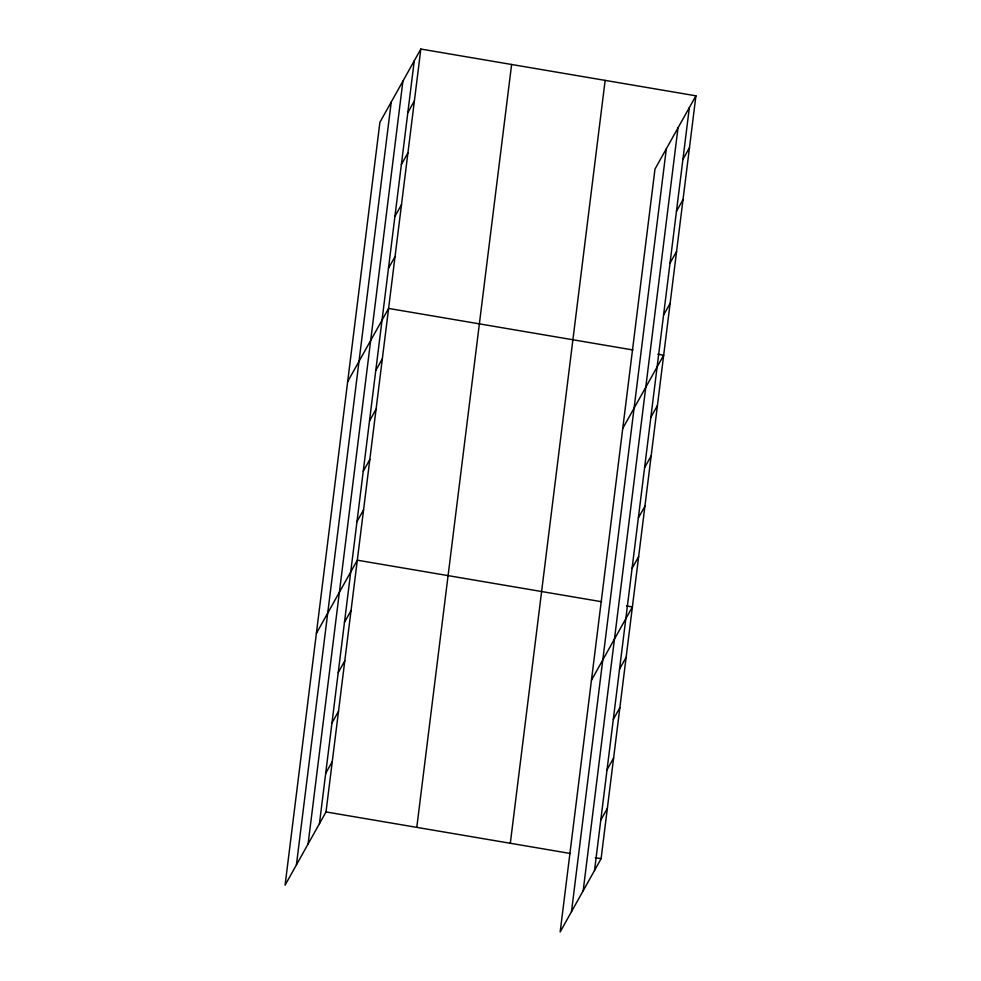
<?xml version="1.0" encoding="UTF-8"?>
<svg xmlns="http://www.w3.org/2000/svg" width="981" height="981" viewBox="0 0 981 981"><rect width="100%" height="100%" fill="white"/><g stroke="black" fill="none" stroke-linecap="round" stroke-linejoin="round"><path stroke-width="1.47" d="M296.421 864.886L391.247 101.999M308.095 843.991L402.921 81.104M319.438 823.697L414.264 60.81M420.837 49.05L379.905 122.294L285.079 885.181L326.011 811.937L420.837 49.05L695.921 95.819L601.095 858.706L560.163 931.95L654.989 169.063L695.921 95.819M416.79 827.375L511.616 64.488M510.316 843.28L605.142 80.393M571.494 911.668L666.332 148.781M583.18 890.76L678.006 127.873M594.523 870.478L689.349 107.591M407.814 112.692L414.387 100.92M401.364 164.563L407.949 152.803M394.914 216.445L401.499 204.673M388.476 268.316L395.049 256.556M347.666 381.67L388.599 308.426L632.929 349.972M375.76 370.548L382.345 358.776M369.506 420.898L376.079 409.138M363.252 471.248L369.825 459.488M356.986 521.598L363.559 509.838M316.373 633.419L357.305 560.188L601.635 601.733M344.466 622.297L351.051 610.538M338.212 672.647L344.785 660.887M331.958 722.997L338.531 711.237M325.692 773.347L332.265 761.587M682.899 159.462L689.471 147.702M676.449 211.344L683.021 199.572M669.998 263.215L676.583 251.455M663.548 315.097L670.133 303.325M622.751 428.439L663.683 355.208L657.822 354.202M650.844 417.317L657.417 405.558M644.591 467.667L651.163 455.907M638.324 518.017L644.909 506.257M632.071 568.367L638.643 556.607M591.457 680.201L632.389 606.957L626.528 605.964M619.551 669.067L626.123 657.307M613.297 719.416L619.869 707.657M607.031 769.778L613.615 758.006M600.777 820.128L607.349 808.356M326.011 811.937L570.341 853.482M595.234 857.713L601.095 858.706"/></g></svg>
